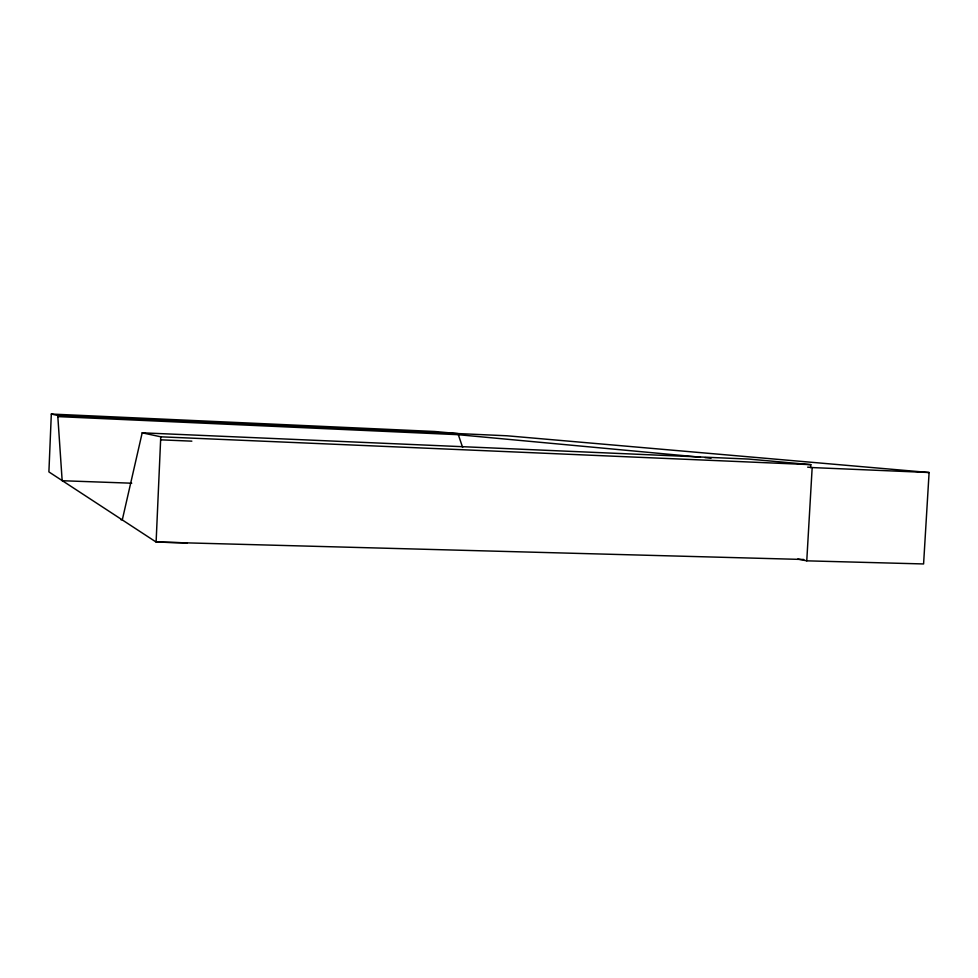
<?xml version="1.0" encoding="UTF-8"?>
<svg xmlns="http://www.w3.org/2000/svg" width="978" height="978" viewBox="0 0 978 978"><rect width="100%" height="100%" fill="white"/><g stroke="black" fill="none" stroke-linecap="round" stroke-linejoin="round"><path stroke-width="1.47" d="M462.631 447.435L457.961 433.609L434.599 431.481L51.321 414.049L48.9 471.909L156.113 542.044L187.299 542.9M131.737 483.205L62.164 480.724L57.751 415.467L51.321 414.049M810.64 467.655L810.811 464.648L748.879 459.085L142.189 432.826L122.323 519.758L120.869 519.709M142.189 432.826L160.759 436.811L156.113 542.044L803.794 559.489M57.751 415.467L507.007 435.785L929.1 472.521L923.587 563.951L806.764 560.834L812.168 467.57L807.645 467.154M160.759 436.811L810.811 464.648M160.624 439.831L191.847 441.151M812.168 467.57L929.1 472.521M57.702 416.591L457.9 434.672L700.456 457.191M705.004 457.618L711.067 458.181M797.791 559.049L806.764 560.834"/></g></svg>
